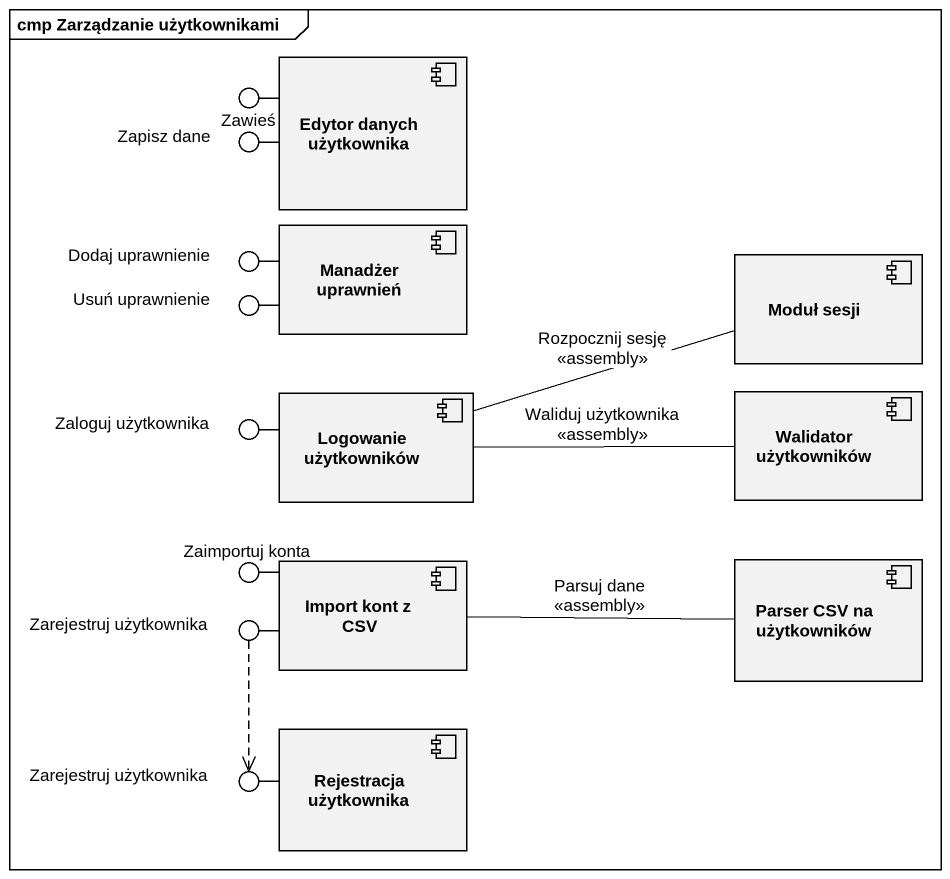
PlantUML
@startuml
mainframe cmp Zarządzanie użytkownikami
component "Edytor danych użytkownika" as Edytor_danych_użytkownika
() Zawieś
() "Zapisz dane" as Zapisz_dane
() "Dodaj uprawnienie" as Dodaj_uprawnienie
component "Manadżer uprawnień" as Manadżer_uprawnień
component "Moduł sesji" as Moduł_sesji
() "Usuń uprawnienie" as Usuń_uprawnienie
component "Logowanie użytkowników" as Logowanie_użytkowników
component "Walidator użytkowników" as Walidator_użytkowników
() "Zaloguj użytkownika" as Zaloguj_użytkownika
() "Zaimportuj konta" as Zaimportuj_konta
() "Zarejestruj użytkownika" as Zarejestruj_użytkownika
component "Import kont z CSV" as Import_kont_z_CSV
component "Parser CSV na użytkowników" as Parser_CSV_na_użytkowników
component "Rejestracja użytkownika" as Rejestracja_użytkownika
() "Zarejestruj użytkownika" as Zarejestruj_użytkownika_2
Edytor_danych_użytkownika -left- Zawieś
Edytor_danych_użytkownika -left- Zapisz_dane
Manadżer_uprawnień -left- Dodaj_uprawnienie
Manadżer_uprawnień -left- Usuń_uprawnienie
Logowanie_użytkowników -left- Zaloguj_użytkownika
Import_kont_z_CSV -left- Zaimportuj_konta
Import_kont_z_CSV -left- Zarejestruj_użytkownika
Rejestracja_użytkownika -left- Zarejestruj_użytkownika_2
Logowanie_użytkowników -right- Moduł_sesji : Rozpocznij sesję\n<<assembly>>
Logowanie_użytkowników -right- Walidator_użytkowników : Waliduj użytkownika\n<<assembly>>
Zarejestruj_użytkownika ..> Zarejestruj_użytkownika_2
Import_kont_z_CSV -right- Parser_CSV_na_użytkowników : Parsuj dane\n<<assembly>>
@enduml
